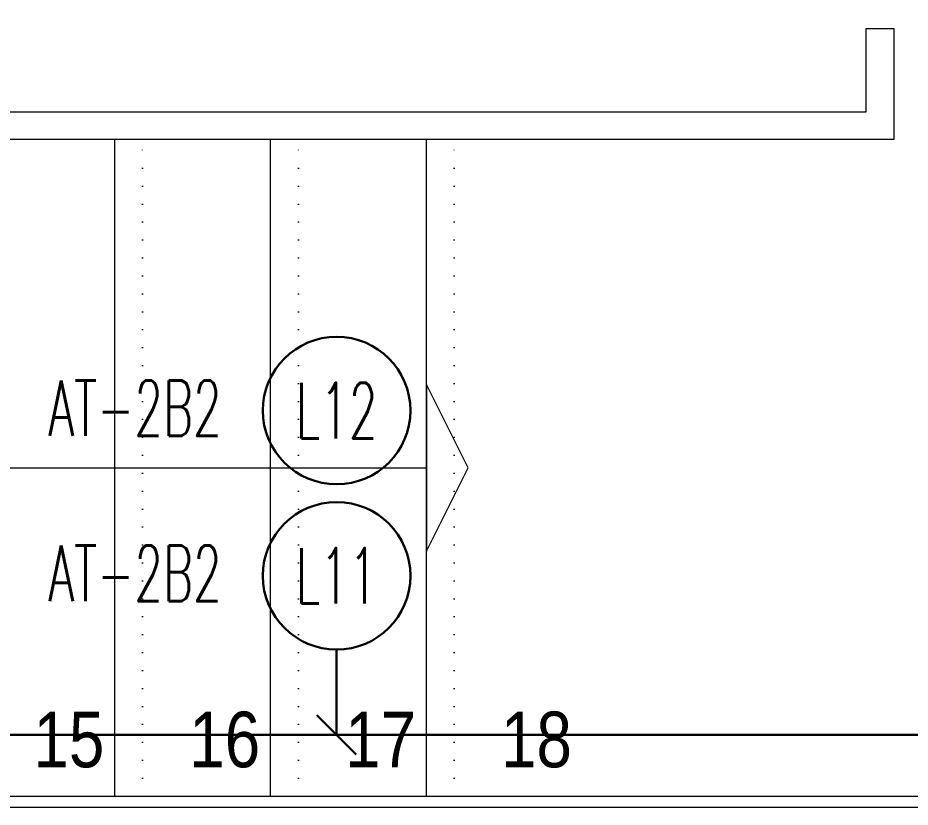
# Model space of a CAD drawing. Extents: x -2012 to 34975, y -1043 to 8321.
# Drawn here: x 10088.4 to 10248.8, y 352.5 to 494.4 of the extents above; entities that cross this region are included whole.
import ezdxf
from ezdxf.enums import TextEntityAlignment as Align

# ---------------------------------------------------------------- set-up
doc = ezdxf.new("R2010")
doc.units = 0
doc.header["$LTSCALE"] = 25
doc.linetypes.add('DOT2', pattern=[0.125, 0, -0.125])
doc.layers.get('0').update_dxf_attribs({"color": 9, "lineweight": 9})
for name, color, linetype, lineweight in [('01', 9, 'Continuous', 9), ('14', 9, 'Continuous', 9), ('19', 9, 'Continuous', 9), ('19D', 9, 'DOT2', 9), ('21', 9, 'Continuous', 9), ('E-KABLO', 7, 'Continuous', 30), ('E-LINYE', 7, 'Continuous', 30)]:
    doc.layers.add(name, color=color, linetype=linetype, lineweight=lineweight)
doc.styles.add('E-YAZI', font='txttw.shx')
doc.styles.add('MuuM_TEXT-STANDART', font='ARIALN.TTF')

# ---------------------------------------------------------------- blocks, each defined once
blk = doc.blocks.new('0_arrowstairs')
blk.add_lwpolyline([(0, 0), (0, -30), (15, 0), (0, 30)], close=True)
blk = doc.blocks.new('*U512')
blk.add_lwpolyline([(0, 0), (0, 392)])
blk.add_circle((0, 0), 5)
at = {"rotation": 90}
blk.add_blockref('0_arrowstairs', (0, 392), dxfattribs=at)
blk = doc.blocks.new('merd.1.mekanik')
at = {"layer": '19', "linetype": 'Continuous'}
for points in [[(9324.71, 497.5), (9243.97, 497.5), (9243.97, 477.5), (9243.97, 477.5), (9518.97, 477.5), (9518.97, 492.5), (9523.97, 492.5), (9523.97, 472.5), (9518.97, 472.5), (9238.97, 472.5), (9238.97, 472.5), (9238.97, 502.5), (9322.38, 502.5)], [(9383.97, 354.5), (9383.97, 472.5)], [(9411.97, 354.5), (9411.97, 472.5)], [(9439.97, 354.5), (9439.97, 472.5)]]:
    blk.add_lwpolyline(points, dxfattribs=at)
at = {"layer": '19D'}
for points in [[(9388.97, 354.5), (9388.97, 472.5)], [(9416.97, 354.5), (9416.97, 472.5)], [(9444.97, 354.5), (9444.97, 472.5)]]:
    blk.add_lwpolyline(points, dxfattribs=at)
at = {"layer": '19', "xscale": 0.5, "yscale": 0.5, "zscale": 0.5, "rotation": 270}
blk.add_blockref('*U512', (9243.97, 413.5), dxfattribs=at)
at = {"layer": '21', "style": 'MuuM_TEXT-STANDART'}
for s, p in [('15', (9382.11, 369.67)), ('16', (9410.11, 369.67)), ('17', (9438.11, 369.67)), ('18', (9466.11, 369.67))]:
    blk.add_text(s, height=10, dxfattribs=at).set_placement(p, align=Align.TOP_RIGHT)

msp = doc.modelspace()

# ---------------------------------------------------------------- linework, layer by layer
at = {"layer": '01'}
msp.add_lwpolyline([(10395.84, 352.5), (10395.84, 312.5), (9795.84, 312.5), (9795.84, 662.5), (10395.84, 662.5), (10395.84, 622.5), (9845.84, 622.5), (9845.84, 352.5)], close=True, dxfattribs=at)
at = {"layer": '14'}
msp.add_lwpolyline([(9812.84, 1010.5), (9812.84, 759.5), (10537.84, 759.5), (10537.84, 740.5), (10397.84, 740.5), (10397.84, 490.5), (10378.84, 490.5), (10378.84, 620.5), (10378.84, 620.5), (10378.84, 620.5), (9847.84, 620.5), (9847.84, 354.5), (10378.84, 354.5), (10378.84, 354.5), (10378.84, 354.5), (10378.84, 384.5), (10397.84, 384.5), (10397.84, 334.5)], dxfattribs=at)
at = {"layer": 'E-KABLO'}
msp.add_line((10145.71, 380.83), (10145.71, 365.5), dxfattribs=at)
at = {"layer": 'E-KABLO', "color": 6}
msp.add_line((9854.33, 365.5), (10533.57, 365.5), dxfattribs=at)
at = {"layer": 'E-LINYE', "color": 7, "linetype": 'Continuous'}
msp.add_line((10149.24, 361.96), (10142.17, 369.04), dxfattribs=at)
for centre in [(10145.71, 423.8), (10145.71, 394.09)]:
    msp.add_circle(centre, 13.26, dxfattribs=at)

# ---------------------------------------------------------------- block references
msp.add_blockref('merd.1.mekanik', (721.87, 0))

# ---------------------------------------------------------------- texts
at = {"layer": 'E-LINYE', "color": 3, "linetype": 'Continuous', "style": 'E-YAZI', "width": 0.6}
for s, p in [('AT-2B2', (10109.49, 424.23)), ('L12', (10145.71, 423.8)), ('AT-2B2', (10109.49, 394.52)), ('L11', (10145.71, 394.09))]:
    msp.add_text(s, height=10, dxfattribs=at).set_placement(p, align=Align.MIDDLE_CENTER)

doc.saveas('drawing.dxf')
